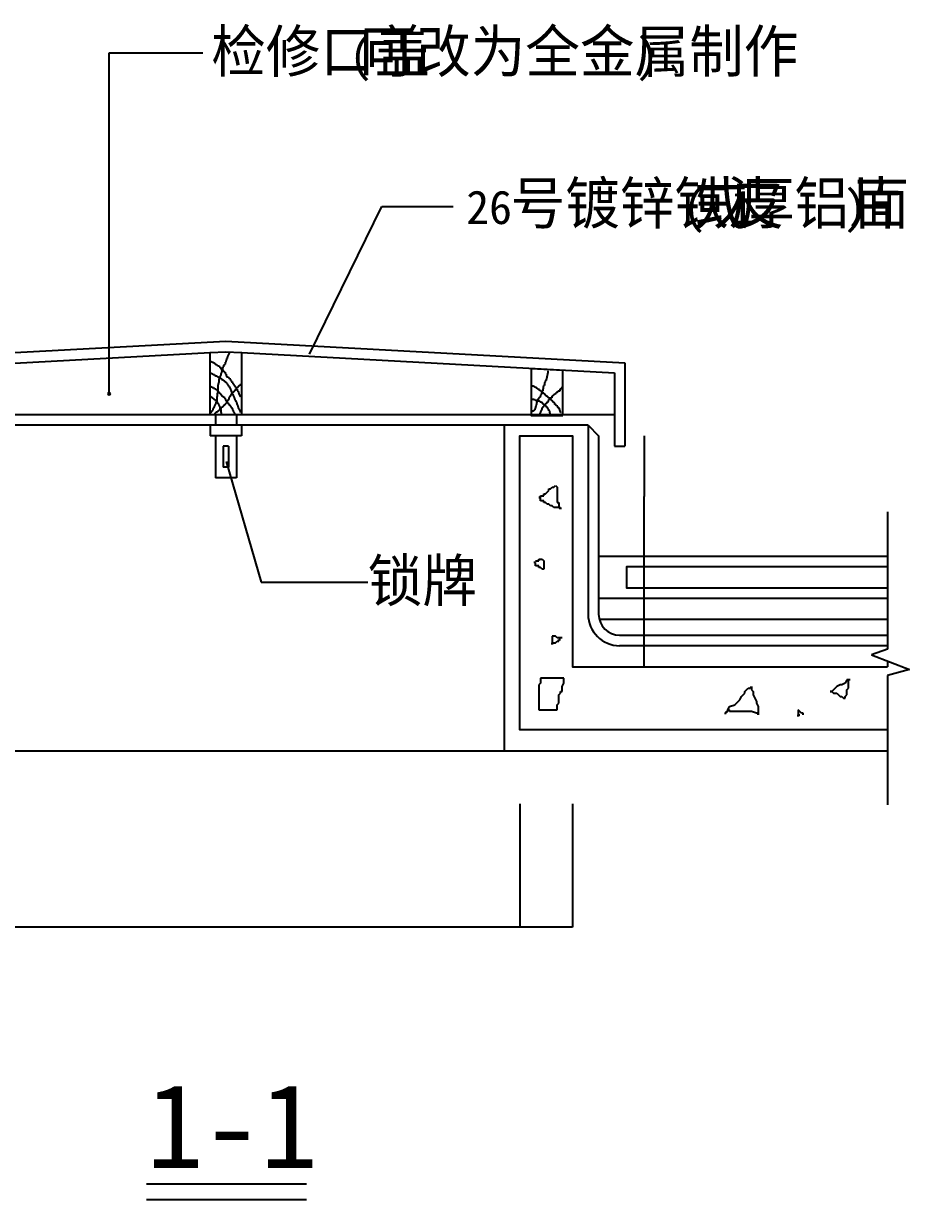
# Model space of a CAD drawing. Header units: metres. Extents: x 22223 to 39098, y -12862 to 21623.
# Drawn here: x 30660 to 39098, y 10425 to 21623 of the extents above; entities that cross this region are included whole.
import ezdxf

# ---------------------------------------------------------------- set-up
doc = ezdxf.new("R2010")
doc.units = ezdxf.units.M
for name, color, linetype in [('LVTRY', 6, 'Continuous'), ('PUB_DIM', 3, 'Continuous'), ('PUB_TEXT', 7, 'Continuous'), ('WINDOW', 3, 'Continuous')]:
    doc.layers.add(name, color=color, linetype=linetype)
doc.dimstyles.get("Standard").update_dxf_attribs({"dimtxt": 2.5, "dimasz": 2.5, "dimexe": 1.25, "dimexo": 0.625, "dimtad": 1, "dimcen": 2.5, "dimazin": 3, "dimtfac": 1, "dimtmove": 0, "dimatfit": 3})

# ---------------------------------------------------------------- blocks, each defined once
blk = doc.blocks.new('_DOT')
blk.add_lwpolyline([(-0.05, 0, 1), (0.05, 0, 1)], format="xyb", close=True)
blk = doc.blocks.new('*D1')
for p, q in [((29787.43, 14191.32), (29787.43, 13019.73)), ((35387.43, 14191.32), (35387.43, 13019.73)), ((32585.93, 13019.73), (29787.18, 13019.73)), ((35387.68, 13019.73), (32588.93, 13019.73))]:
    blk.add_line(p, q)
at = {"layer": 'Defpoints'}
for p in [(29787.43, 14191.32), (35387.43, 14191.32), (35387.43, 13019.73)]:
    blk.add_point(p, dxfattribs=at)
at = {"layer": 'PUB_DIM', "insert": (32587.43, 13019.73), "char_height": 1, "attachment_point": 5}
blk.add_mtext('700', dxfattribs=at)
blk = doc.blocks.new('*D3')
for p, q in [((36571.74, 17698.3), (36571.74, 17119.06)), ((36571.49, 17119.06), (36571.24, 17119.06)), ((36571.74, 15498.3), (36571.74, 17119.06)), ((36571.74, 17119.06), (36571.74, 17119.06)), ((36571.99, 17119.06), (36572.24, 17119.06))]:
    blk.add_line(p, q)
at = {"layer": 'Defpoints'}
for p in [(36571.74, 17698.3), (36571.74, 17119.06), (36571.74, 15498.3)]:
    blk.add_point(p, dxfattribs=at)
at = {"layer": 'LVTRY', "insert": (36571.74, 17120.185), "char_height": 1, "attachment_point": 5}
blk.add_mtext('250', dxfattribs=at)
blk = doc.blocks.new('*D4')
for p, q in [((35387.43, 14191.32), (35387.43, 13019.73)), ((35887.43, 14191.32), (35887.43, 13019.73)), ((35636.43, 13019.73), (35387.18, 13019.73)), ((35887.68, 13019.73), (35638.43, 13019.73))]:
    blk.add_line(p, q)
at = {"layer": 'Defpoints'}
for p in [(35387.43, 14191.32), (35887.43, 14191.32), (35887.43, 13019.73)]:
    blk.add_point(p, dxfattribs=at)
at = {"layer": 'PUB_DIM', "insert": (35637.43, 13019.73), "char_height": 1, "attachment_point": 5}
blk.add_mtext('50', dxfattribs=at)

msp = doc.modelspace()

# ---------------------------------------------------------------- linework, layer by layer
at = {"layer": 'LVTRY'}
for p, q in [((32618.4, 18479.92), (32621.61, 18479.92)), ((32618.4, 18470.29), (32618.4, 18479.92)), ((32621.61, 18479.92), (32621.61, 18489.54)), ((32445, 18406.11), (32451.42, 18406.11)), ((32451.42, 18406.11), (32451.42, 18402.9)), ((32451.42, 18402.9), (32457.84, 18402.9)), ((32457.84, 18402.9), (32457.84, 18399.69)), ((32457.84, 18399.69), (32467.48, 18399.69)), ((32467.48, 18399.69), (32467.48, 18396.48)), ((32467.48, 18396.48), (32473.9, 18396.48)), ((32473.9, 18396.48), (32473.9, 18393.27)), ((32473.9, 18393.27), (32480.32, 18393.27)), ((32480.32, 18393.27), (32480.32, 18386.86)), ((32480.32, 18386.86), (32483.53, 18386.86)), ((32483.53, 18386.86), (32483.53, 18383.65)), ((32483.53, 18383.65), (32489.96, 18383.65)), ((32489.96, 18383.65), (32489.96, 18377.23)), ((32489.96, 18377.23), (32499.59, 18377.23)), ((32499.59, 18377.23), (32499.59, 18370.81)), ((32499.59, 18370.81), (32509.22, 18370.81)), ((32509.22, 18370.81), (32509.22, 18364.39)), ((32567.02, 18370.81), (32570.23, 18370.81)), ((32567.02, 18354.77), (32567.02, 18370.81)), ((32570.23, 18374.02), (32573.45, 18374.02)), ((32570.23, 18370.81), (32570.23, 18374.02)), ((32573.45, 18377.23), (32576.66, 18377.23)), ((32573.45, 18374.02), (32573.45, 18377.23)), ((32576.66, 18380.44), (32583.08, 18380.44)), ((32576.66, 18377.23), (32576.66, 18380.44)), ((32583.08, 18399.69), (32589.5, 18399.69)), ((32583.08, 18380.44), (32583.08, 18399.69)), ((32589.5, 18412.53), (32592.71, 18412.53)), ((32589.5, 18399.69), (32589.5, 18412.53)), ((32592.71, 18422.16), (32595.92, 18422.16)), ((32592.71, 18412.53), (32592.71, 18422.16)), ((32595.92, 18431.78), (32602.35, 18431.78)), ((32595.92, 18422.16), (32595.92, 18431.78)), ((32602.35, 18444.62), (32605.56, 18444.62)), ((32602.35, 18431.78), (32602.35, 18444.62)), ((32605.56, 18454.25), (32608.77, 18454.25)), ((32605.56, 18444.62), (32605.56, 18454.25)), ((32608.77, 18460.66), (32611.98, 18460.66)), ((32608.77, 18454.25), (32608.77, 18460.66)), ((32611.98, 18460.66), (32611.98, 18470.29)), ((32611.98, 18470.29), (32618.4, 18470.29)), ((32448.21, 18293.8), (32451.42, 18293.8)), ((32451.42, 18293.8), (32451.42, 18290.59)), ((32451.42, 18290.59), (32457.84, 18290.59)), ((32457.84, 18290.59), (32457.84, 18287.38)), ((32457.84, 18287.38), (32464.27, 18287.38)), ((32464.27, 18287.38), (32464.27, 18284.17)), ((32464.27, 18284.17), (32467.48, 18284.17)), ((32467.48, 18284.17), (32467.48, 18280.96)), ((32467.48, 18280.96), (32480.32, 18280.96)), ((32480.32, 18280.96), (32480.32, 18274.54)), ((32480.32, 18274.54), (32483.53, 18274.54)), ((32483.53, 18274.54), (32483.53, 18271.33)), ((32483.53, 18271.33), (32489.96, 18271.33)), ((32489.96, 18271.33), (32489.96, 18268.12)), ((32489.96, 18268.12), (32499.59, 18268.12)), ((32499.59, 18268.12), (32499.59, 18264.92)), ((32499.59, 18264.92), (32502.8, 18264.92)), ((32502.8, 18264.92), (32502.8, 18261.71)), ((32502.8, 18261.71), (32509.22, 18261.71)), ((32509.22, 18364.39), (32522.07, 18364.39)), ((32509.22, 18261.71), (32509.22, 18258.5)), ((32509.22, 18258.5), (32515.64, 18258.5)), ((32515.64, 18258.5), (32515.64, 18255.29)), ((32515.64, 18255.29), (32518.86, 18255.29)), ((32518.86, 18255.29), (32518.86, 18252.08)), ((32522.07, 18364.39), (32522.07, 18354.77)), ((32522.07, 18354.77), (32528.49, 18354.77)), ((32528.49, 18354.77), (32528.49, 18348.35)), ((32528.49, 18348.35), (32538.12, 18348.35)), ((32531.7, 18261.71), (32534.91, 18261.71)), ((32531.7, 18248.87), (32531.7, 18261.71)), ((32534.91, 18271.33), (32541.33, 18271.33)), ((32534.91, 18261.71), (32534.91, 18271.33)), ((32538.12, 18348.35), (32538.12, 18332.3)), ((32538.12, 18332.3), (32544.55, 18332.3)), ((32541.33, 18290.59), (32544.55, 18290.59)), ((32541.33, 18271.33), (32541.33, 18290.59)), ((32544.55, 18332.3), (32544.55, 18325.89)), ((32544.55, 18325.89), (32557.39, 18325.89)), ((32544.55, 18297.01), (32547.76, 18297.01)), ((32544.55, 18290.59), (32544.55, 18297.01)), ((32547.76, 18306.63), (32550.97, 18306.63)), ((32547.76, 18297.01), (32547.76, 18306.63)), ((32550.97, 18319.47), (32554.18, 18319.47)), ((32550.97, 18306.63), (32550.97, 18319.47)), ((32554.18, 18329.1), (32557.39, 18329.1)), ((32554.18, 18319.47), (32554.18, 18329.1)), ((32557.39, 18354.77), (32567.02, 18354.77)), ((32557.39, 18329.1), (32557.39, 18354.77)), ((32557.39, 18325.89), (32557.39, 18316.26)), ((32557.39, 18316.26), (32567.02, 18316.26)), ((32567.02, 18316.26), (32567.02, 18306.63)), ((32567.02, 18306.63), (32573.45, 18306.63)), ((32573.45, 18306.63), (32573.45, 18303.42)), ((32573.45, 18303.42), (32579.87, 18303.42)), ((32579.87, 18303.42), (32579.87, 18290.59)), ((32579.87, 18290.59), (32583.08, 18290.59)), ((32583.08, 18290.59), (32583.08, 18284.17)), ((32583.08, 18284.17), (32589.5, 18284.17)), ((32589.5, 18284.17), (32589.5, 18268.12)), ((32589.5, 18268.12), (32592.71, 18268.12)), ((32592.71, 18268.12), (32592.71, 18258.5)), ((32592.71, 18258.5), (32608.77, 18258.5)), ((32608.77, 18258.5), (32608.77, 18252.08)), ((35644.64, 18264.78), (35644.6, 18248.9)), ((35648.61, 18264.77), (35644.64, 18264.78)), ((35648.67, 18292.56), (35648.61, 18264.77)), ((35652.64, 18292.55), (35648.67, 18292.56)), ((35652.7, 18316.37), (35652.64, 18292.55)), ((32441.79, 18165.44), (32448.21, 18165.44)), ((32448.21, 18165.44), (32448.21, 18162.23)), ((32448.21, 18162.23), (32457.84, 18162.23)), ((32457.84, 18162.23), (32457.84, 18155.81)), ((32457.84, 18155.81), (32470.69, 18155.81)), ((32470.69, 18155.81), (32470.69, 18149.39)), ((32470.69, 18149.39), (32483.53, 18149.39)), ((32483.53, 18149.39), (32483.53, 18142.97)), ((32483.53, 18142.97), (32493.17, 18142.97)), ((32493.17, 18142.97), (32493.17, 18136.56)), ((32512.43, 18181.48), (32515.64, 18181.48)), ((32512.43, 18107.68), (32512.43, 18181.48)), ((32515.64, 18194.32), (32518.86, 18194.32)), ((32515.64, 18181.48), (32515.64, 18194.32)), ((32518.86, 18252.08), (32525.28, 18252.08)), ((32518.86, 18203.95), (32522.07, 18203.95)), ((32518.86, 18194.32), (32518.86, 18203.95)), ((32522.07, 18239.24), (32525.28, 18239.24)), ((32522.07, 18203.95), (32522.07, 18239.24)), ((32525.28, 18252.08), (32525.28, 18248.87)), ((32525.28, 18248.87), (32531.7, 18248.87)), ((32525.28, 18239.24), (32525.28, 18248.87)), ((32525.28, 18248.87), (32528.49, 18248.87)), ((32528.49, 18248.87), (32528.49, 18245.66)), ((32528.49, 18245.66), (32538.12, 18245.66)), ((32538.12, 18245.66), (32538.12, 18242.45)), ((32538.12, 18242.45), (32544.55, 18242.45)), ((32544.55, 18242.45), (32544.55, 18232.83)), ((32544.55, 18232.83), (32554.18, 18232.83)), ((32554.18, 18232.83), (32554.18, 18229.62)), ((32554.18, 18229.62), (32560.6, 18229.62)), ((32560.6, 18229.62), (32560.6, 18226.41)), ((32560.6, 18226.41), (32567.02, 18226.41)), ((32567.02, 18226.41), (32567.02, 18219.99)), ((32567.02, 18219.99), (32573.45, 18219.99)), ((32573.45, 18219.99), (32573.45, 18213.57)), ((32573.45, 18213.57), (32579.87, 18213.57)), ((32579.87, 18213.57), (32579.87, 18210.36)), ((32579.87, 18210.36), (32586.29, 18210.36)), ((32586.29, 18210.36), (32586.29, 18203.95)), ((32586.29, 18203.95), (32592.71, 18203.95)), ((32592.71, 18203.95), (32592.71, 18194.32)), ((32592.71, 18194.32), (32599.13, 18194.32)), ((32599.13, 18194.32), (32599.13, 18184.69)), ((32599.13, 18184.69), (32605.56, 18184.69)), ((32605.56, 18184.69), (32605.56, 18178.27)), ((32605.56, 18178.27), (32608.77, 18178.27)), ((32608.77, 18252.08), (32615.19, 18252.08)), ((32608.77, 18178.27), (32608.77, 18175.06)), ((32608.77, 18175.06), (32611.98, 18175.06)), ((32611.98, 18175.06), (32611.98, 18165.44)), ((32611.98, 18165.44), (32621.61, 18165.44)), ((32615.19, 18252.08), (32615.19, 18245.66)), ((32615.19, 18245.66), (32624.82, 18245.66)), ((32621.61, 18165.44), (32621.61, 18155.81)), ((32621.61, 18155.81), (32624.82, 18155.81)), ((32624.82, 18245.66), (32624.82, 18236.04)), ((32624.82, 18236.04), (32628.03, 18236.04)), ((32624.82, 18155.81), (32624.82, 18149.39)), ((32624.82, 18149.39), (32628.03, 18149.39)), ((32628.03, 18236.04), (32628.03, 18232.83)), ((32628.03, 18232.83), (32631.25, 18232.83)), ((32628.03, 18149.39), (32628.03, 18142.97)), ((32628.03, 18142.97), (32631.25, 18142.97)), ((32631.25, 18232.83), (32631.25, 18223.2)), ((32631.25, 18223.2), (32637.67, 18223.2)), ((32631.25, 18142.97), (32631.25, 18133.35)), ((32637.67, 18223.2), (32637.67, 18213.57)), ((32637.67, 18213.57), (32647.3, 18213.57)), ((32647.3, 18213.57), (32647.3, 18200.74)), ((32647.3, 18200.74), (32653.72, 18200.74)), ((32653.72, 18200.74), (32653.72, 18191.11)), ((32653.72, 18191.11), (32660.15, 18191.11)), ((32660.15, 18191.11), (32660.15, 18184.69)), ((32660.15, 18184.69), (32663.36, 18184.69)), ((32663.36, 18184.69), (32663.36, 18178.27)), ((32663.36, 18178.27), (32669.78, 18178.27)), ((32669.78, 18178.27), (32669.78, 18168.65)), ((32669.78, 18168.65), (32672.99, 18168.65)), ((32672.99, 18168.65), (32672.99, 18165.44)), ((32672.99, 18165.44), (32679.41, 18165.44)), ((32679.41, 18165.44), (32679.41, 18159.02)), ((32679.41, 18159.02), (32682.62, 18159.02)), ((32682.62, 18159.02), (32682.62, 18155.81)), ((32682.62, 18155.81), (32685.84, 18155.81)), ((32682.62, 18142.97), (32689.05, 18142.97)), ((32682.62, 18133.35), (32682.62, 18142.97)), ((32685.84, 18155.81), (32685.84, 18139.77)), ((32689.05, 18146.18), (32692.26, 18146.18)), ((32689.05, 18142.97), (32689.05, 18146.18)), ((32692.26, 18149.39), (32695.47, 18149.39)), ((32692.26, 18146.18), (32692.26, 18149.39)), ((32695.47, 18155.81), (32698.68, 18155.81)), ((32695.47, 18149.39), (32695.47, 18155.81)), ((32698.68, 18159.02), (32705.1, 18159.02)), ((32698.68, 18155.81), (32698.68, 18159.02)), ((32705.1, 18162.23), (32708.31, 18162.23)), ((32705.1, 18159.02), (32705.1, 18162.23)), ((32708.31, 18168.65), (32711.52, 18168.65)), ((32708.31, 18162.23), (32708.31, 18168.65)), ((32711.52, 18171.86), (32714.74, 18171.86)), ((32711.52, 18168.65), (32711.52, 18171.86)), ((32714.74, 18175.06), (32717.95, 18175.06)), ((32714.74, 18171.86), (32714.74, 18175.06)), ((32717.95, 18178.27), (32721.16, 18178.27)), ((32717.95, 18175.06), (32717.95, 18178.27)), ((32721.16, 18181.48), (32727.58, 18181.48)), ((32721.16, 18178.27), (32721.16, 18181.48)), ((32727.58, 18184.69), (32730.79, 18184.69)), ((32727.58, 18181.48), (32727.58, 18184.69)), ((32730.79, 18191.11), (32734, 18191.11)), ((32730.79, 18184.69), (32730.79, 18191.11)), ((35497.43, 18169.82), (35497.44, 18173.79)), ((35517.3, 18169.78), (35497.43, 18169.82)), ((35517.29, 18165.81), (35517.3, 18169.78)), ((35525.23, 18165.79), (35517.29, 18165.81)), ((35525.23, 18161.82), (35525.23, 18165.79)), ((35533.17, 18161.8), (35525.23, 18161.82)), ((35533.16, 18157.83), (35533.17, 18161.8)), ((35541.11, 18157.82), (35533.16, 18157.83)), ((35541.1, 18153.85), (35541.11, 18157.82)), ((35549.04, 18153.83), (35541.1, 18153.85)), ((35549.04, 18149.86), (35549.04, 18153.83)), ((35553.01, 18149.85), (35549.04, 18149.86)), ((35553, 18145.88), (35553.01, 18149.85)), ((35556.97, 18145.87), (35553, 18145.88)), ((35556.96, 18141.9), (35556.97, 18145.87)), ((35560.94, 18141.89), (35556.96, 18141.9)), ((35560.93, 18137.92), (35560.94, 18141.89)), ((35604.65, 18145.76), (35604.6, 18125.91)), ((35608.62, 18145.76), (35604.65, 18145.76)), ((35608.66, 18165.61), (35608.62, 18145.76)), ((35612.63, 18165.6), (35608.66, 18165.61)), ((35612.66, 18177.51), (35612.63, 18165.6)), ((35620.61, 18177.49), (35612.66, 18177.51)), ((35620.67, 18205.28), (35620.61, 18177.49)), ((35624.64, 18205.27), (35620.67, 18205.28)), ((35624.65, 18209.24), (35624.64, 18205.27)), ((35628.62, 18209.23), (35624.65, 18209.24)), ((35628.65, 18221.14), (35628.62, 18209.23)), ((35632.62, 18221.13), (35628.65, 18221.14)), ((35632.63, 18225.1), (35632.62, 18221.13)), ((35636.6, 18225.1), (35632.63, 18225.1)), ((35636.63, 18237.01), (35636.6, 18225.1)), ((35640.6, 18237), (35636.63, 18237.01)), ((35640.63, 18248.91), (35640.6, 18237)), ((35644.6, 18248.9), (35640.63, 18248.91)), ((35767.52, 18141.43), (35767.48, 18121.58)), ((35779.44, 18141.41), (35767.52, 18141.43)), ((35779.46, 18153.32), (35779.44, 18141.41)), ((35787.41, 18153.3), (35779.46, 18153.32)), ((32445, 18072.38), (32448.21, 18072.38)), ((32448.21, 18072.38), (32448.21, 18069.17)), ((32448.21, 18069.17), (32451.42, 18069.17)), ((32451.42, 18069.17), (32451.42, 18065.96)), ((32451.42, 18065.96), (32454.63, 18065.96)), ((32454.63, 18065.96), (32454.63, 18062.75)), ((32454.63, 18062.75), (32457.84, 18062.75)), ((32457.84, 18062.75), (32457.84, 18059.54)), ((32457.84, 18059.54), (32464.27, 18059.54)), ((32464.27, 18059.54), (32464.27, 18056.33)), ((32464.27, 18056.33), (32467.48, 18056.33)), ((32467.48, 18056.33), (32467.48, 18053.12)), ((32467.48, 18053.12), (32470.69, 18053.12)), ((32470.69, 18053.12), (32470.69, 18049.91)), ((32470.69, 18049.91), (32473.9, 18049.91)), ((32473.9, 18049.91), (32473.9, 18046.71)), ((32473.9, 18046.71), (32480.32, 18046.71)), ((32480.32, 18046.71), (32480.32, 18043.5)), ((32480.32, 18043.5), (32483.53, 18043.5)), ((32483.53, 18043.5), (32483.53, 18037.08)), ((32483.53, 18037.08), (32489.96, 18037.08)), ((32489.96, 18037.08), (32489.96, 18033.87)), ((32489.96, 18033.87), (32493.17, 18033.87)), ((32493.17, 18136.56), (32499.59, 18136.56)), ((32493.17, 18033.87), (32493.17, 18030.66)), ((32493.17, 18030.66), (32496.38, 18030.66)), ((32496.38, 18030.66), (32496.38, 18027.45)), ((32499.59, 18136.56), (32499.59, 18130.14)), ((32499.59, 18130.14), (32506.01, 18130.14)), ((32502.8, 18072.38), (32506.01, 18072.38)), ((32502.8, 18027.45), (32502.8, 18072.38)), ((32506.01, 18130.14), (32506.01, 18126.93)), ((32506.01, 18126.93), (32509.22, 18126.93)), ((32506.01, 18107.68), (32512.43, 18107.68)), ((32506.01, 18072.38), (32506.01, 18107.68)), ((32509.22, 18126.93), (32509.22, 18123.72)), ((32509.22, 18123.72), (32512.43, 18123.72)), ((32512.43, 18123.72), (32512.43, 18120.51)), ((32512.43, 18120.51), (32515.64, 18120.51)), ((32515.64, 18120.51), (32515.64, 18110.89)), ((32515.64, 18110.89), (32522.07, 18110.89)), ((32522.07, 18110.89), (32522.07, 18107.68)), ((32522.07, 18107.68), (32528.49, 18107.68)), ((32528.49, 18107.68), (32528.49, 18101.26)), ((32528.49, 18101.26), (32531.7, 18101.26)), ((32531.7, 18101.26), (32531.7, 18098.05)), ((32531.7, 18098.05), (32538.12, 18098.05)), ((32538.12, 18098.05), (32538.12, 18091.63)), ((32538.12, 18091.63), (32541.33, 18091.63)), ((32541.33, 18091.63), (32541.33, 18082)), ((32541.33, 18082), (32547.76, 18082)), ((32547.76, 18082), (32547.76, 18078.8)), ((32547.76, 18078.8), (32554.18, 18078.8)), ((32554.18, 18078.8), (32554.18, 18072.38)), ((32554.18, 18072.38), (32560.6, 18072.38)), ((32560.6, 18072.38), (32560.6, 18069.17)), ((32560.6, 18069.17), (32570.23, 18069.17)), ((32570.23, 18069.17), (32570.23, 18059.54)), ((32570.23, 18059.54), (32573.45, 18059.54)), ((32573.45, 18059.54), (32573.45, 18056.33)), ((32573.45, 18056.33), (32576.66, 18056.33)), ((32576.66, 18056.33), (32576.66, 18053.12)), ((32576.66, 18053.12), (32579.87, 18053.12)), ((32579.87, 18053.12), (32579.87, 18046.71)), ((32579.87, 18046.71), (32583.08, 18046.71)), ((32583.08, 18046.71), (32583.08, 18037.08)), ((32583.08, 18037.08), (32586.29, 18037.08)), ((32586.29, 18037.08), (32586.29, 18030.66)), ((32586.29, 18030.66), (32592.71, 18030.66)), ((32592.71, 18030.66), (32592.71, 18024.24)), ((32602.35, 18030.66), (32605.56, 18030.66)), ((32602.35, 18014.62), (32602.35, 18030.66)), ((32605.56, 18037.08), (32608.77, 18037.08)), ((32605.56, 18030.66), (32605.56, 18037.08)), ((32608.77, 18043.5), (32618.4, 18043.5)), ((32608.77, 18037.08), (32608.77, 18043.5)), ((32618.4, 18059.54), (32621.61, 18059.54)), ((32618.4, 18043.5), (32618.4, 18059.54)), ((32621.61, 18069.17), (32628.03, 18069.17)), ((32621.61, 18059.54), (32621.61, 18069.17)), ((32628.03, 18078.8), (32631.25, 18078.8)), ((32628.03, 18069.17), (32628.03, 18078.8)), ((32631.25, 18133.35), (32634.46, 18133.35)), ((32631.25, 18082), (32637.67, 18082)), ((32631.25, 18078.8), (32631.25, 18082)), ((32634.46, 18133.35), (32634.46, 18130.14)), ((32634.46, 18130.14), (32637.67, 18130.14)), ((32637.67, 18130.14), (32637.67, 18114.09)), ((32637.67, 18114.09), (32644.09, 18114.09)), ((32637.67, 18091.63), (32640.88, 18091.63)), ((32637.67, 18082), (32637.67, 18091.63)), ((32640.88, 18094.84), (32644.09, 18094.84)), ((32640.88, 18091.63), (32640.88, 18094.84)), ((32644.09, 18114.09), (32644.09, 18104.47)), ((32644.09, 18104.47), (32650.51, 18104.47)), ((32644.09, 18094.84), (32644.09, 18104.47)), ((32644.09, 18104.47), (32647.3, 18104.47)), ((32647.3, 18104.47), (32647.3, 18094.84)), ((32647.3, 18094.84), (32653.72, 18094.84)), ((32650.51, 18107.68), (32656.93, 18107.68)), ((32650.51, 18104.47), (32650.51, 18107.68)), ((32653.72, 18094.84), (32653.72, 18088.42)), ((32653.72, 18088.42), (32656.93, 18088.42)), ((32656.93, 18114.09), (32660.15, 18114.09)), ((32656.93, 18107.68), (32656.93, 18114.09)), ((32656.93, 18088.42), (32656.93, 18078.8)), ((32656.93, 18078.8), (32660.15, 18078.8)), ((32660.15, 18120.51), (32666.57, 18120.51)), ((32660.15, 18114.09), (32660.15, 18120.51)), ((32660.15, 18078.8), (32660.15, 18072.38)), ((32660.15, 18072.38), (32663.36, 18072.38)), ((32663.36, 18072.38), (32663.36, 18065.96)), ((32663.36, 18065.96), (32666.57, 18065.96)), ((32666.57, 18123.72), (32669.78, 18123.72)), ((32666.57, 18120.51), (32666.57, 18123.72)), ((32666.57, 18065.96), (32666.57, 18056.33)), ((32666.57, 18056.33), (32669.78, 18056.33)), ((32669.78, 18126.93), (32672.99, 18126.93)), ((32669.78, 18123.72), (32669.78, 18126.93)), ((32669.78, 18056.33), (32669.78, 18046.71)), ((32669.78, 18046.71), (32672.99, 18046.71)), ((32672.99, 18130.14), (32676.2, 18130.14)), ((32672.99, 18126.93), (32672.99, 18130.14)), ((32672.99, 18046.71), (32672.99, 18037.08)), ((32672.99, 18037.08), (32679.41, 18037.08)), ((32676.2, 18133.35), (32682.62, 18133.35)), ((32676.2, 18130.14), (32676.2, 18133.35)), ((32679.41, 18037.08), (32679.41, 18030.66)), ((32679.41, 18030.66), (32682.62, 18030.66)), ((32682.62, 18030.66), (32682.62, 18021.03)), ((32685.84, 18139.77), (32695.47, 18139.77)), ((32695.47, 18139.77), (32695.47, 18126.93)), ((32695.47, 18126.93), (32701.89, 18126.93)), ((32701.89, 18126.93), (32701.89, 18123.72)), ((32701.89, 18123.72), (32705.1, 18123.72)), ((32705.1, 18123.72), (32705.1, 18117.3)), ((32705.1, 18117.3), (32708.31, 18117.3)), ((32708.31, 18117.3), (32708.31, 18104.47)), ((32708.31, 18104.47), (32711.52, 18104.47)), ((32711.52, 18104.47), (32711.52, 18094.84)), ((32711.52, 18094.84), (32714.74, 18094.84)), ((32714.74, 18094.84), (32714.74, 18088.42)), ((32714.74, 18088.42), (32717.95, 18088.42)), ((32717.95, 18088.42), (32717.95, 18082)), ((32717.95, 18082), (32721.16, 18082)), ((32721.16, 18082), (32721.16, 18075.59)), ((32721.16, 18075.59), (32724.37, 18075.59)), ((32724.37, 18075.59), (32724.37, 18069.17)), ((35497.15, 18042.78), (35497.16, 18046.75)), ((35520.99, 18042.73), (35497.15, 18042.78)), ((35520.98, 18038.76), (35520.99, 18042.73)), ((35532.9, 18038.73), (35520.98, 18038.76)), ((35532.89, 18034.76), (35532.9, 18038.73)), ((35548.78, 18034.73), (35532.89, 18034.76)), ((35548.78, 18034.73), (35548.74, 18014.88)), ((35548.77, 18030.76), (35548.78, 18034.73)), ((35552.75, 18030.75), (35548.77, 18030.76)), ((35552.75, 18034.72), (35548.78, 18034.73)), ((35552.74, 18026.78), (35552.75, 18030.75)), ((35552.76, 18038.69), (35552.75, 18034.72)), ((35556.74, 18038.68), (35552.76, 18038.69)), ((35560.72, 18042.64), (35556.74, 18042.65)), ((35556.74, 18042.65), (35556.74, 18038.68)), ((35560.73, 18046.61), (35560.72, 18042.64)), ((35564.7, 18046.6), (35560.73, 18046.61)), ((35572.85, 18137.89), (35560.93, 18137.92)), ((35564.72, 18054.54), (35564.7, 18046.6)), ((35568.69, 18054.53), (35564.72, 18054.54)), ((35568.7, 18058.5), (35568.69, 18054.53)), ((35572.67, 18058.49), (35568.7, 18058.5)), ((35572.69, 18066.43), (35572.67, 18058.49)), ((35580.63, 18066.42), (35572.69, 18066.43)), ((35572.83, 18129.95), (35572.85, 18137.89)), ((35580.77, 18129.94), (35572.83, 18129.95)), ((35580.65, 18074.36), (35580.63, 18066.42)), ((35584.62, 18074.35), (35580.65, 18074.36)), ((35580.76, 18125.97), (35580.77, 18129.94)), ((35588.71, 18125.95), (35580.76, 18125.97)), ((35584.65, 18086.26), (35584.62, 18074.35)), ((35588.62, 18086.25), (35584.65, 18086.26)), ((35588.65, 18098.16), (35588.62, 18086.25)), ((35592.62, 18098.15), (35588.65, 18098.16)), ((35588.69, 18118.01), (35588.71, 18125.95)), ((35596.64, 18117.99), (35588.69, 18118.01)), ((35592.64, 18106.09), (35592.62, 18098.15)), ((35596.61, 18106.08), (35592.64, 18106.09)), ((35596.64, 18117.99), (35596.61, 18106.08)), ((35596.63, 18114.02), (35596.64, 18117.99)), ((35600.6, 18114.01), (35596.63, 18114.02)), ((35600.61, 18117.98), (35596.64, 18117.99)), ((35600.59, 18110.04), (35600.6, 18114.01)), ((35608.54, 18110.03), (35600.59, 18110.04)), ((35600.63, 18125.92), (35600.61, 18117.98)), ((35604.6, 18125.91), (35600.63, 18125.92)), ((35608.52, 18102.08), (35608.54, 18110.03)), ((35616.47, 18102.07), (35608.52, 18102.08)), ((35616.46, 18098.1), (35616.47, 18102.07)), ((35620.43, 18098.09), (35616.46, 18098.1)), ((35620.42, 18094.12), (35620.43, 18098.09)), ((35628.37, 18094.1), (35620.42, 18094.12)), ((35628.35, 18086.16), (35628.37, 18094.1)), ((35632.32, 18086.15), (35628.35, 18086.16)), ((35632.31, 18082.18), (35632.32, 18086.15)), ((35636.29, 18082.17), (35632.31, 18082.18)), ((35636.27, 18074.23), (35636.29, 18082.17)), ((35644.21, 18074.22), (35636.27, 18074.23)), ((35644.21, 18070.25), (35644.21, 18074.22)), ((35652.15, 18070.23), (35644.21, 18070.25)), ((35652.14, 18066.26), (35652.15, 18070.23)), ((35656.12, 18066.25), (35652.14, 18066.26)), ((35656.05, 18034.49), (35656.02, 18022.58)), ((35660.02, 18034.48), (35656.05, 18034.49)), ((35656.11, 18062.28), (35656.12, 18066.25)), ((35660.08, 18062.27), (35656.11, 18062.28)), ((35660.04, 18042.42), (35660.02, 18034.48)), ((35667.98, 18042.4), (35660.04, 18042.42)), ((35660.07, 18058.3), (35660.08, 18062.27)), ((35664.04, 18058.29), (35660.07, 18058.3)), ((35664.03, 18054.32), (35664.04, 18058.29)), ((35671.98, 18054.3), (35664.03, 18054.32)), ((35667.99, 18046.37), (35667.98, 18042.4)), ((35675.94, 18046.35), (35667.99, 18046.37)), ((35671.97, 18050.33), (35671.98, 18054.3)), ((35679.92, 18050.32), (35671.97, 18050.33)), ((35675.95, 18054.29), (35675.94, 18046.35)), ((35683.9, 18054.28), (35675.95, 18054.29)), ((35679.9, 18042.38), (35679.92, 18050.32)), ((35687.85, 18042.36), (35679.9, 18042.38)), ((35683.91, 18058.25), (35683.9, 18054.28)), ((35691.85, 18058.23), (35683.91, 18058.25)), ((35687.83, 18034.42), (35687.85, 18042.36)), ((35691.8, 18034.41), (35687.83, 18034.42)), ((35691.79, 18030.44), (35691.8, 18034.41)), ((35695.76, 18030.43), (35691.79, 18030.44)), ((35691.89, 18074.11), (35691.85, 18058.23)), ((35699.83, 18074.09), (35691.89, 18074.11)), ((35695.76, 18026.46), (35695.76, 18030.43)), ((35699.85, 18082.03), (35699.83, 18074.09)), ((35707.8, 18082.02), (35699.85, 18082.03)), ((35707.81, 18085.99), (35707.8, 18082.02)), ((35715.75, 18085.97), (35707.81, 18085.99)), ((35715.77, 18093.91), (35715.75, 18085.97)), ((35727.69, 18093.88), (35715.77, 18093.91)), ((35727.7, 18101.82), (35727.69, 18093.88)), ((35735.65, 18101.8), (35727.7, 18101.82)), ((35735.68, 18113.71), (35735.65, 18101.8)), ((35747.59, 18113.69), (35735.68, 18113.71)), ((35747.61, 18121.63), (35747.59, 18113.69)), ((35767.48, 18121.58), (35747.61, 18121.63)), ((32448.21, 17921.56), (32451.42, 17921.56)), ((32448.21, 17918.35), (32448.21, 17921.56)), ((32451.42, 17924.76), (32454.63, 17924.76)), ((32451.42, 17921.56), (32451.42, 17924.76)), ((32454.63, 17934.39), (32461.06, 17934.39)), ((32454.63, 17924.76), (32454.63, 17934.39)), ((32461.06, 17940.81), (32467.48, 17940.81)), ((32461.06, 17934.39), (32461.06, 17940.81)), ((32467.48, 17953.65), (32470.69, 17953.65)), ((32467.48, 17940.81), (32467.48, 17953.65)), ((32470.69, 17963.27), (32477.11, 17963.27)), ((32470.69, 17953.65), (32470.69, 17963.27)), ((32477.11, 17969.69), (32480.32, 17969.69)), ((32477.11, 17963.27), (32477.11, 17969.69)), ((32480.32, 17979.32), (32483.53, 17979.32)), ((32480.32, 17969.69), (32480.32, 17979.32)), ((32483.53, 17985.74), (32486.74, 17985.74)), ((32483.53, 17979.32), (32483.53, 17985.74)), ((32486.74, 17995.36), (32493.17, 17995.36)), ((32486.74, 17985.74), (32486.74, 17995.36)), ((32493.17, 18004.99), (32496.38, 18004.99)), ((32493.17, 17995.36), (32493.17, 18004.99)), ((32496.38, 18027.45), (32499.59, 18027.45)), ((32496.38, 18017.82), (32499.59, 18017.82)), ((32496.38, 18004.99), (32496.38, 18017.82)), ((32496.38, 17924.76), (32506.01, 17924.76)), ((32496.38, 17915.14), (32496.38, 17924.76)), ((32499.59, 18027.45), (32502.8, 18027.45)), ((32499.59, 18017.82), (32499.59, 18027.45)), ((32499.59, 18027.45), (32499.59, 18021.03)), ((32499.59, 18021.03), (32502.8, 18021.03)), ((32502.8, 18021.03), (32502.8, 18011.41)), ((32502.8, 18011.41), (32509.22, 18011.41)), ((32506.01, 17931.18), (32512.43, 17931.18)), ((32506.01, 17924.76), (32506.01, 17931.18)), ((32509.22, 18011.41), (32509.22, 18004.99)), ((32509.22, 18004.99), (32512.43, 18004.99)), ((32512.43, 18004.99), (32512.43, 18001.78)), ((32512.43, 18001.78), (32515.64, 18001.78)), ((32512.43, 17934.39), (32515.64, 17934.39)), ((32512.43, 17931.18), (32512.43, 17934.39)), ((32515.64, 18001.78), (32515.64, 17992.15)), ((32515.64, 17992.15), (32518.86, 17992.15)), ((32515.64, 17937.6), (32518.86, 17937.6)), ((32515.64, 17934.39), (32515.64, 17937.6)), ((32518.86, 17992.15), (32518.86, 17985.74)), ((32518.86, 17985.74), (32522.07, 17985.74)), ((32518.86, 17940.81), (32525.28, 17940.81)), ((32518.86, 17937.6), (32518.86, 17940.81)), ((32522.07, 17985.74), (32522.07, 17979.32)), ((32522.07, 17979.32), (32525.28, 17979.32)), ((32525.28, 17979.32), (32525.28, 17972.9)), ((32525.28, 17972.9), (32528.49, 17972.9)), ((32525.28, 17947.23), (32531.7, 17947.23)), ((32525.28, 17940.81), (32525.28, 17947.23)), ((32528.49, 17972.9), (32528.49, 17956.85)), ((32528.49, 17956.85), (32534.91, 17956.85)), ((32531.7, 17953.65), (32538.12, 17953.65)), ((32531.7, 17947.23), (32531.7, 17953.65)), ((32534.91, 17956.85), (32534.91, 17947.23)), ((32534.91, 17947.23), (32538.12, 17947.23)), ((32538.12, 17963.27), (32547.76, 17963.27)), ((32538.12, 17953.65), (32538.12, 17963.27)), ((32538.12, 17947.23), (32538.12, 17918.35)), ((32538.12, 17918.35), (32541.33, 17918.35)), ((32541.33, 17918.35), (32541.33, 17902.3)), ((32547.76, 17972.9), (32557.39, 17972.9)), ((32547.76, 17963.27), (32547.76, 17972.9)), ((32557.39, 17979.32), (32567.02, 17979.32)), ((32557.39, 17972.9), (32557.39, 17979.32)), ((32567.02, 17988.94), (32570.23, 17988.94)), ((32567.02, 17979.32), (32567.02, 17988.94)), ((32570.23, 17992.15), (32576.66, 17992.15)), ((32570.23, 17988.94), (32570.23, 17992.15)), ((32576.66, 17998.57), (32586.29, 17998.57)), ((32576.66, 17992.15), (32576.66, 17998.57)), ((32586.29, 18008.2), (32592.71, 18008.2)), ((32586.29, 17998.57), (32586.29, 18008.2)), ((32592.71, 18024.24), (32595.92, 18024.24)), ((32592.71, 18014.62), (32602.35, 18014.62)), ((32592.71, 18008.2), (32592.71, 18014.62)), ((32595.92, 18024.24), (32595.92, 18017.82)), ((32595.92, 18017.82), (32599.13, 18017.82)), ((32599.13, 18017.82), (32599.13, 18014.62)), ((32599.13, 18014.62), (32602.35, 18014.62)), ((32602.35, 18014.62), (32602.35, 18011.41)), ((32602.35, 18011.41), (32608.77, 18011.41)), ((32608.77, 18011.41), (32608.77, 18004.99)), ((32608.77, 18004.99), (32611.98, 18004.99)), ((32611.98, 18004.99), (32611.98, 17995.36)), ((32611.98, 17995.36), (32618.4, 17995.36)), ((32618.4, 17995.36), (32618.4, 17992.15)), ((32618.4, 17992.15), (32624.82, 17992.15)), ((32624.82, 17992.15), (32624.82, 17982.53)), ((32624.82, 17982.53), (32631.25, 17982.53)), ((32631.25, 17982.53), (32631.25, 17976.11)), ((32631.25, 17976.11), (32634.46, 17976.11)), ((32634.46, 17976.11), (32634.46, 17969.69)), ((32634.46, 17969.69), (32637.67, 17969.69)), ((32637.67, 17969.69), (32637.67, 17966.48)), ((32637.67, 17966.48), (32644.09, 17966.48)), ((32644.09, 17966.48), (32644.09, 17960.06)), ((32644.09, 17960.06), (32647.3, 17960.06)), ((32647.3, 17960.06), (32647.3, 17953.65)), ((32647.3, 17953.65), (32650.51, 17953.65)), ((32650.51, 17953.65), (32650.51, 17940.81)), ((32650.51, 17940.81), (32653.72, 17940.81)), ((32653.72, 17940.81), (32653.72, 17937.6)), ((32653.72, 17937.6), (32656.93, 17937.6)), ((32656.93, 17937.6), (32656.93, 17927.97)), ((32656.93, 17927.97), (32660.15, 17927.97)), ((32660.15, 17927.97), (32660.15, 17921.56)), ((32660.15, 17921.56), (32663.36, 17921.56)), ((32663.36, 17921.56), (32663.36, 17918.35)), ((32663.36, 17918.35), (32666.57, 17918.35)), ((32666.57, 17918.35), (32666.57, 17911.93)), ((32682.62, 18021.03), (32689.05, 18021.03)), ((32689.05, 18021.03), (32689.05, 18008.2)), ((32689.05, 18008.2), (32692.26, 18008.2)), ((32692.26, 18008.2), (32692.26, 17995.36)), ((32692.26, 17995.36), (32695.47, 17995.36)), ((32695.47, 17995.36), (32695.47, 17992.15)), ((32695.47, 17992.15), (32698.68, 17992.15)), ((32698.68, 17992.15), (32698.68, 17982.53)), ((32698.68, 17982.53), (32701.89, 17982.53)), ((32701.89, 17982.53), (32701.89, 17972.9)), ((32701.89, 17972.9), (32705.1, 17972.9)), ((32705.1, 17972.9), (32705.1, 17960.06)), ((32705.1, 17960.06), (32708.31, 17960.06)), ((32708.31, 17960.06), (32708.31, 17953.65)), ((32708.31, 17953.65), (32711.52, 17953.65)), ((32711.52, 17953.65), (32711.52, 17950.44)), ((32711.52, 17950.44), (32714.74, 17950.44)), ((32714.74, 17950.44), (32714.74, 17944.02)), ((32714.74, 17944.02), (32717.95, 17944.02)), ((32717.95, 17944.02), (32717.95, 17937.6)), ((32717.95, 17937.6), (32721.16, 17937.6)), ((32721.16, 17937.6), (32721.16, 17931.18)), ((32721.16, 17931.18), (32724.37, 17931.18)), ((32724.37, 17931.18), (32724.37, 17918.35)), ((35508.82, 17927.62), (35504.84, 17927.63)), ((35508.83, 17931.59), (35508.82, 17927.62)), ((35516.77, 17931.57), (35508.83, 17931.59)), ((35516.78, 17935.54), (35516.77, 17931.57)), ((35520.75, 17935.54), (35516.78, 17935.54)), ((35520.76, 17939.51), (35520.75, 17935.54)), ((35524.73, 17939.5), (35520.76, 17939.51)), ((35524.74, 17943.47), (35524.73, 17939.5)), ((35528.72, 17943.46), (35524.74, 17943.47)), ((35528.74, 17955.37), (35528.72, 17943.46)), ((35532.71, 17955.36), (35528.74, 17955.37)), ((35532.73, 17963.3), (35532.71, 17955.36)), ((35536.71, 17963.29), (35532.73, 17963.3)), ((35536.73, 17975.2), (35536.71, 17963.29)), ((35540.7, 17975.19), (35536.73, 17975.2)), ((35540.75, 17995.04), (35540.7, 17975.19)), ((35544.72, 17995.03), (35540.75, 17995.04)), ((35544.76, 18014.88), (35544.72, 17995.03)), ((35548.74, 18014.88), (35544.76, 18014.88)), ((35572.6, 18026.73), (35552.74, 18026.78)), ((35572.59, 18022.76), (35572.6, 18026.73)), ((35580.54, 18022.74), (35572.59, 18022.76)), ((35580.31, 17919.52), (35580.29, 17911.58)), ((35584.28, 17919.51), (35580.31, 17919.52)), ((35580.53, 18018.77), (35580.54, 18022.74)), ((35588.47, 18018.76), (35580.53, 18018.77)), ((35584.3, 17927.45), (35584.28, 17919.51)), ((35588.27, 17927.45), (35584.3, 17927.45)), ((35588.3, 17939.36), (35588.27, 17927.45)), ((35592.27, 17939.35), (35588.3, 17939.36)), ((35588.46, 18014.79), (35588.47, 18018.76)), ((35596.41, 18014.77), (35588.46, 18014.79)), ((35592.29, 17947.29), (35592.27, 17939.35)), ((35596.26, 17947.28), (35592.29, 17947.29)), ((35596.29, 17959.19), (35596.26, 17947.28)), ((35600.26, 17959.18), (35596.29, 17959.19)), ((35596.4, 18010.8), (35596.41, 18014.77)), ((35604.35, 18010.78), (35596.4, 18010.8)), ((35600.28, 17967.12), (35600.26, 17959.18)), ((35604.25, 17967.11), (35600.28, 17967.12)), ((35604.26, 17971.08), (35604.25, 17967.11)), ((35608.23, 17971.07), (35604.26, 17971.08)), ((35604.33, 18002.84), (35604.35, 18010.78)), ((35608.3, 18002.83), (35604.33, 18002.84)), ((35608.24, 17975.04), (35608.23, 17971.07)), ((35612.21, 17975.03), (35608.24, 17975.04)), ((35608.29, 17998.86), (35608.3, 18002.83)), ((35612.27, 17998.85), (35608.29, 17998.86)), ((35612.22, 17979), (35612.21, 17975.03)), ((35616.2, 17979), (35612.22, 17979)), ((35612.26, 17994.88), (35612.27, 17998.85)), ((35616.23, 17994.88), (35612.26, 17994.88)), ((35616.21, 17986.94), (35616.2, 17979)), ((35620.19, 17986.93), (35616.21, 17986.94)), ((35616.22, 17990.91), (35616.23, 17994.88)), ((35624.17, 17990.89), (35616.22, 17990.91)), ((35624.17, 17990.89), (35620.19, 17990.9)), ((35620.19, 17990.9), (35620.19, 17986.93)), ((35624.16, 17986.92), (35624.17, 17990.89)), ((35628.13, 17986.91), (35624.16, 17986.92)), ((35624.18, 17994.86), (35624.17, 17990.89)), ((35628.15, 17994.85), (35624.18, 17994.86)), ((35628.12, 17982.94), (35628.13, 17986.91)), ((35636.07, 17982.92), (35628.12, 17982.94)), ((35628.16, 17998.82), (35628.15, 17994.85)), ((35632.13, 17998.81), (35628.16, 17998.82)), ((35632.14, 18002.78), (35632.13, 17998.81)), ((35636.11, 18002.77), (35632.14, 18002.78)), ((35636.05, 17974.98), (35636.07, 17982.92)), ((35640.02, 17974.97), (35636.05, 17974.98)), ((35636.13, 18010.71), (35636.11, 18002.77)), ((35644.07, 18010.69), (35636.13, 18010.71)), ((35640.01, 17971), (35640.02, 17974.97)), ((35643.99, 17970.99), (35640.01, 17971)), ((35643.98, 17967.02), (35643.99, 17970.99)), ((35651.92, 17967.01), (35643.98, 17967.02)), ((35644.08, 18014.66), (35644.07, 18010.69)), ((35652.03, 18014.65), (35644.08, 18014.66)), ((35651.9, 17955.1), (35651.92, 17967.01)), ((35655.87, 17955.09), (35651.9, 17955.1)), ((35652.05, 18022.59), (35652.03, 18014.65)), ((35656.02, 18022.58), (35652.05, 18022.59)), ((35655.86, 17951.12), (35655.87, 17955.09)), ((35659.83, 17951.11), (35655.86, 17951.12)), ((35659.83, 17947.14), (35659.83, 17951.11)), ((35663.8, 17947.13), (35659.83, 17947.14)), ((35663.77, 17935.22), (35663.8, 17947.13)), ((35671.72, 17935.2), (35663.77, 17935.22)), ((35671.67, 17915.35), (35671.72, 17935.2)), ((35699.73, 18026.45), (35695.76, 18026.46)), ((35699.72, 18022.48), (35699.73, 18026.45)), ((35703.69, 18022.47), (35699.72, 18022.48)), ((35703.68, 18018.5), (35703.69, 18022.47)), ((35707.66, 18018.49), (35703.68, 18018.5)), ((35707.65, 18014.52), (35707.66, 18018.49)), ((35711.62, 18014.52), (35707.65, 18014.52)), ((35711.61, 18010.55), (35711.62, 18014.52)), ((35719.56, 18010.53), (35711.61, 18010.55)), ((35719.52, 17994.65), (35719.56, 18010.53)), ((35727.47, 17994.63), (35719.52, 17994.65)), ((35727.46, 17990.66), (35727.47, 17994.63)), ((35731.43, 17990.65), (35727.46, 17990.66)), ((35731.42, 17986.68), (35731.43, 17990.65)), ((35735.4, 17986.67), (35731.42, 17986.68)), ((35735.39, 17982.7), (35735.4, 17986.67)), ((35739.36, 17982.69), (35735.39, 17982.7)), ((35739.35, 17978.72), (35739.36, 17982.69)), ((35747.3, 17978.71), (35739.35, 17978.72)), ((35747.27, 17966.8), (35747.3, 17978.71)), ((35751.24, 17966.79), (35747.27, 17966.8)), ((35751.22, 17958.85), (35751.24, 17966.79)), ((35763.14, 17958.82), (35751.22, 17958.85)), ((35763.12, 17946.91), (35763.14, 17958.82)), ((35767.09, 17946.9), (35763.12, 17946.91)), ((35767.07, 17938.96), (35767.09, 17946.9)), ((35771.04, 17938.95), (35767.07, 17938.96)), ((35771.02, 17927.04), (35771.04, 17938.95)), ((35774.99, 17927.03), (35771.02, 17927.04)), ((35774.97, 17919.09), (35774.99, 17927.03)), ((35778.95, 17919.08), (35774.97, 17919.09)), ((32480.32, 17902.3), (32483.53, 17902.3)), ((32483.53, 17905.51), (32486.74, 17905.51)), ((32483.53, 17902.3), (32483.53, 17905.51)), ((32486.74, 17915.14), (32496.38, 17915.14)), ((32486.74, 17905.51), (32486.74, 17915.14)), ((32541.33, 17902.3), (32544.55, 17902.3)), ((32544.55, 17902.3), (32544.55, 17899.09)), ((32666.57, 17911.93), (32669.78, 17911.93)), ((32669.78, 17911.93), (32669.78, 17905.51)), ((35572.31, 17895.72), (35568.34, 17895.73)), ((35572.33, 17903.66), (35572.31, 17895.72)), ((35576.3, 17903.65), (35572.33, 17903.66)), ((35576.32, 17911.59), (35576.3, 17903.65)), ((35580.29, 17911.58), (35576.32, 17911.59)), ((35675.65, 17915.34), (35671.67, 17915.35)), ((35675.59, 17891.52), (35675.65, 17915.34)), ((35615.16, 17127.12), (35615.16, 17143.05)), ((35615.16, 17143.05), (35631.1, 17143.05)), ((35631.1, 17143.05), (35647.04, 17158.98)), ((35647.04, 17158.98), (35662.99, 17174.92)), ((35662.99, 17174.92), (35662.99, 17190.85)), ((35662.99, 17190.85), (35678.93, 17190.85)), ((35678.93, 17190.85), (35694.87, 17206.78)), ((35694.87, 17206.78), (35710.82, 17206.78)), ((35710.82, 17206.78), (35726.76, 17222.71)), ((35726.76, 17222.71), (35742.7, 17206.78)), ((35742.7, 17206.78), (35742.7, 17063.39)), ((35567.33, 17111.19), (35583.27, 17111.19)), ((35583.27, 17111.19), (35567.33, 17111.19)), ((35583.27, 17127.12), (35615.16, 17127.12)), ((35583.27, 17111.19), (35583.27, 17127.12)), ((35583.27, 17079.32), (35583.27, 17111.19)), ((35615.16, 17079.32), (35583.27, 17079.32)), ((35615.16, 17063.39), (35615.16, 17079.32)), ((35631.1, 17063.39), (35615.16, 17063.39)), ((35647.04, 17047.46), (35631.1, 17063.39)), ((35662.99, 17047.46), (35647.04, 17047.46)), ((35678.93, 17031.52), (35662.99, 17047.46)), ((35694.87, 17031.52), (35678.93, 17031.52)), ((35710.82, 17015.59), (35694.87, 17031.52)), ((35742.7, 17063.39), (35758.65, 17063.39)), ((35758.65, 17063.39), (35758.65, 17015.59)), ((35758.65, 17015.59), (35710.82, 17015.59)), ((35758.65, 17015.59), (35774.59, 17015.59)), ((35774.59, 16999.66), (35758.65, 17015.59)), ((35774.59, 17015.59), (35774.59, 16999.66)), ((35535.44, 16489.82), (35519.5, 16489.82)), ((35535.44, 16505.75), (35567.33, 16505.75)), ((35535.44, 16457.95), (35535.44, 16489.82)), ((35567.33, 16521.68), (35599.21, 16521.68)), ((35567.33, 16505.75), (35567.33, 16521.68)), ((35599.21, 16521.68), (35615.16, 16505.75)), ((35615.16, 16505.75), (35615.16, 16426.09)), ((35567.33, 16457.95), (35535.44, 16457.95)), ((35567.33, 16442.02), (35567.33, 16457.95)), ((35583.27, 16442.02), (35567.33, 16442.02)), ((35599.21, 16426.09), (35583.27, 16442.02)), ((35615.16, 16426.09), (35599.21, 16426.09)), ((35726.76, 15788.78), (35694.87, 15788.78)), ((35694.87, 15788.78), (35694.87, 15709.12)), ((35694.87, 15709.12), (35694.87, 15725.05)), ((35694.87, 15725.05), (35726.76, 15725.05)), ((35742.7, 15772.85), (35726.76, 15788.78)), ((35726.76, 15725.05), (35742.7, 15740.99)), ((35790.53, 15772.85), (35742.7, 15772.85)), ((35742.7, 15740.99), (35758.65, 15740.99)), ((35758.65, 15756.92), (35774.59, 15756.92)), ((35758.65, 15740.99), (35758.65, 15756.92)), ((35583.27, 15342.67), (35567.33, 15326.74)), ((35806.48, 15390.47), (35583.27, 15390.47)), ((35583.27, 15390.47), (35583.27, 15342.67)), ((35790.53, 15310.81), (35806.48, 15342.67)), ((35806.48, 15342.67), (35806.48, 15390.47)), ((38484.95, 15342.67), (38453.07, 15326.74)), ((38500.9, 15374.54), (38484.95, 15342.67)), ((38532.78, 15374.54), (38500.9, 15374.54)), ((38516.84, 15294.87), (38516.84, 15374.54)), ((35567.33, 15326.74), (35567.33, 15087.75)), ((35758.65, 15231.14), (35774.59, 15247.08)), ((35758.65, 15151.48), (35758.65, 15231.14)), ((35774.59, 15247.08), (35774.59, 15263.01)), ((35774.59, 15263.01), (35790.53, 15263.01)), ((35790.53, 15263.01), (35790.53, 15310.81)), ((37496.47, 15215.21), (37512.41, 15231.14)), ((37512.41, 15231.14), (37528.35, 15247.08)), ((37528.35, 15263.01), (37544.3, 15278.94)), ((37528.35, 15247.08), (37528.35, 15263.01)), ((37544.3, 15278.94), (37560.24, 15294.87)), ((37560.24, 15294.87), (37576.18, 15294.87)), ((37576.18, 15294.87), (37592.13, 15310.81)), ((37592.13, 15310.81), (37592.13, 15278.94)), ((37592.13, 15278.94), (37608.07, 15263.01)), ((37608.07, 15263.01), (37608.07, 15231.14)), ((37608.07, 15231.14), (37624.01, 15199.28)), ((38357.41, 15263.01), (38341.46, 15263.01)), ((38341.46, 15263.01), (38357.41, 15263.01)), ((38373.35, 15278.94), (38357.41, 15263.01)), ((38357.41, 15263.01), (38373.35, 15247.08)), ((38389.29, 15294.87), (38373.35, 15278.94)), ((38373.35, 15247.08), (38405.24, 15247.08)), ((38405.24, 15310.81), (38389.29, 15294.87)), ((38437.12, 15326.74), (38405.24, 15310.81)), ((38405.24, 15247.08), (38421.18, 15231.14)), ((38421.18, 15231.14), (38437.12, 15215.21)), ((38453.07, 15326.74), (38437.12, 15326.74)), ((38484.95, 15215.21), (38500.9, 15231.14)), ((38500.9, 15278.94), (38516.84, 15294.87)), ((38500.9, 15231.14), (38500.9, 15278.94)), ((35742.7, 15135.55), (35758.65, 15151.48)), ((35742.7, 15087.75), (35742.7, 15135.55)), ((37368.92, 15087.75), (37384.86, 15119.62)), ((37384.86, 15119.62), (37432.69, 15135.55)), ((37432.69, 15135.55), (37464.58, 15167.41)), ((37464.58, 15167.41), (37480.52, 15183.35)), ((37480.52, 15183.35), (37496.47, 15215.21)), ((37624.01, 15199.28), (37639.96, 15167.41)), ((37639.96, 15167.41), (37639.96, 15151.48)), ((37639.96, 15151.48), (37655.9, 15119.62)), ((37655.9, 15119.62), (37655.9, 15039.95)), ((38437.12, 15215.21), (38453.07, 15215.21)), ((38453.07, 15215.21), (38469.01, 15199.28)), ((38469.01, 15199.28), (38484.95, 15199.28)), ((38484.95, 15199.28), (38484.95, 15215.21)), ((35567.33, 15087.75), (35742.7, 15087.75)), ((37337.03, 15055.89), (37352.98, 15055.89)), ((37352.98, 15055.89), (37352.98, 15071.82)), ((37352.98, 15071.82), (37368.92, 15071.82)), ((37368.92, 15071.82), (37368.92, 15087.75)), ((37384.86, 15087.75), (37368.92, 15087.75)), ((37384.86, 15071.82), (37384.86, 15087.75)), ((37592.13, 15071.82), (37384.86, 15071.82)), ((37639.96, 15055.89), (37592.13, 15071.82)), ((37655.9, 15055.89), (37639.96, 15055.89)), ((37655.9, 15039.95), (37655.9, 15055.89)), ((38054.48, 15071.82), (38038.54, 15087.75)), ((38038.54, 15087.75), (38038.54, 15024.02)), ((38038.54, 15024.02), (38038.54, 15039.95)), ((38038.54, 15039.95), (38054.48, 15039.95)), ((38070.43, 15055.89), (38054.48, 15071.82)), ((38086.37, 15055.89), (38070.43, 15055.89)), ((38086.37, 15039.95), (38086.37, 15055.89))]:
    msp.add_line(p, q, dxfattribs=at)
at = {"layer": 'PUB_TEXT'}
for p, q in [((31474.73, 18098.77), (31474.73, 21343.39)), ((31474.73, 21343.39), (32366.74, 21343.39)), ((33384.1, 18473.06), (34073.32, 19879.27)), ((34073.32, 19879.27), (34752.96, 19879.27)), ((32589.47, 17453.99), (32923.12, 16302.15)), ((32923.12, 16302.15), (33938.12, 16302.15))]:
    msp.add_line(p, q, dxfattribs=at)
for points in [[(31830.7, 10575.17), (33354.51, 10575.17)], [(31830.7, 10425.17), (33354.51, 10425.17)]]:
    msp.add_lwpolyline(points, dxfattribs=at)
at = {"layer": 'WINDOW'}
for p, q in [((28787.45, 18393.04), (32587.45, 18598.44)), ((32587.45, 18598.44), (36387.45, 18393.04)), ((29689.45, 18341.65), (32437.45, 18490.19)), ((32737.45, 18490.19), (36287.45, 18298.3)), ((36387.45, 18393.04), (36387.45, 17598.3)), ((36287.45, 18298.3), (36287.45, 17598.3)), ((32437.45, 17898.3), (29689.45, 17898.3)), ((32487.45, 17898.3), (32487.45, 17798.3)), ((32687.45, 17898.3), (32687.45, 17798.3)), ((36287.45, 17898.3), (32737.45, 17898.3)), ((36037.45, 17798.3), (29137.45, 17798.3)), ((32437.45, 17798.3), (32437.45, 17698.3)), ((32737.45, 17698.3), (32437.45, 17698.3)), ((32487.45, 17698.3), (32487.45, 17298.3)), ((32687.45, 17698.3), (32687.45, 17298.3)), ((32737.45, 17798.3), (32737.45, 17698.3)), ((35237.45, 17798.3), (35237.45, 14698.3)), ((36037.45, 17798.3), (36037.45, 15998.3)), ((32612.45, 17598.3), (32562.45, 17598.3)), ((32562.45, 17598.3), (32562.45, 17398.3)), ((32612.45, 17598.3), (32612.45, 17398.3)), ((36287.45, 17598.3), (36387.45, 17598.3)), ((32612.45, 17398.3), (32562.45, 17398.3)), ((32687.45, 17298.3), (32487.45, 17298.3)), ((38887.45, 16974.25), (38887.45, 15664.71)), ((38887.45, 16974.25), (38887.45, 15664.71)), ((38887.45, 16548.3), (36137.45, 16548.3)), ((38887.45, 16148.3), (36137.45, 16148.3)), ((38887.45, 15948.3), (36143.8, 15948.3)), ((38887.45, 15698.3), (36337.45, 15698.3)), ((38887.45, 15664.71), (38735.29, 15609.97)), ((38735.29, 15609.97), (39097.54, 15472.07)), ((38887.45, 15552.05), (38887.45, 15498.3)), ((39097.54, 15472.07), (38887.45, 15413.74)), ((38887.45, 15413.74), (38887.45, 14184.43)), ((26287.45, 14698.3), (38887.45, 14698.3))]:
    msp.add_line(p, q, dxfattribs=at)
for points in [[(32437.45, 17898.3), (32437.45, 18490.19), (32587.45, 18498.3), (32737.45, 18490.19), (32737.45, 17898.3)], [(35794.94, 17891.22), (35795.88, 18318.36), (35495.92, 18335.24), (35494.94, 17891.89)]]:
    msp.add_lwpolyline(points, close=True, dxfattribs=at)
for points in [[(38887.45, 14898.3), (35387.45, 14898.3), (35387.45, 17698.3), (35887.45, 17698.3), (35887.45, 15498.3), (38887.45, 15498.3)], [(38887.45, 16448.3), (36403.49, 16448.3), (36403.49, 16248.3), (38887.45, 16248.3)]]:
    msp.add_lwpolyline(points, dxfattribs=at)
msp.add_lwpolyline([(36037.45, 17798.3), (36137.45, 17698.3), (36137.45, 15998.3, 0.41), (36337.45, 15798.3), (38887.45, 15798.3)], format="xyb", dxfattribs=at)
msp.add_arc((36337.45, 15998.3), 300, 180, 270, dxfattribs=at)

# ---------------------------------------------------------------- block references
at = {"layer": 'PUB_TEXT', "xscale": 250, "yscale": 250, "zscale": 250}
msp.add_blockref('_DOT', (31474.73, 18098.77), dxfattribs=at)

# ---------------------------------------------------------------- texts
at = {"layer": 'PUB_TEXT'}
for s, height, p in [('检修口盖', 400, (32447.48, 21158.8)), ('可改为全金属制作', 400, (33879.16, 21158.8)), ('(', 320, (33763.32, 21158.8)), (')', 320, (36491, 21158.8)), ('号镀锌铁皮', 400, (35298.51, 19713.59)), ('或', 400, (37042.19, 19713.59)), ('厚铝片', 400, (37481.49, 19713.59)), ('(', 320, (36939.68, 19713.59)), (')', 320, (38472, 19713.59)), ('面', 400, (38574.5, 19713.59)), ('26', 320, (34876.38, 19713.59)), ('1', 320, (37395.36, 19713.59)), ('锁牌', 400, (33938.42, 16118.72)), ('1-1', 800, (31830.7, 10725.17))]:
    msp.add_text(s, height=height, dxfattribs=at).set_placement(p)

# ---------------------------------------------------------------- dimensions: what is measured, and where the dimension line sits
at = {"layer": 'LVTRY'}
dim = msp.add_linear_dim(base=(36571.74, 17119.06), p1=(36571.74, 17698.3), p2=(36571.74, 15498.3), text='250', dimstyle='Standard', dxfattribs=at)
dim.commit()
dim.dimension.update_dxf_attribs({"geometry": '*D3', "text_midpoint": (36571.74, 17120.185)})
at = {"layer": 'PUB_DIM'}
for base, p1, p2, text, picture, middle in [((35387.43, 13019.73), (35387.43, 14191.32), (29787.43, 14191.32), '700', '*D1', (32587.43, 13019.73)), ((35887.43, 13019.73), (35887.43, 14191.32), (35387.43, 14191.32), '50', '*D4', (35637.43, 13019.73))]:
    dim = msp.add_linear_dim(base=base, p1=p1, p2=p2, text=text, dimstyle='Standard', dxfattribs=at)
    dim.commit()
    dim.dimension.update_dxf_attribs({"geometry": picture, "text_midpoint": middle})

doc.saveas('drawing.dxf')
